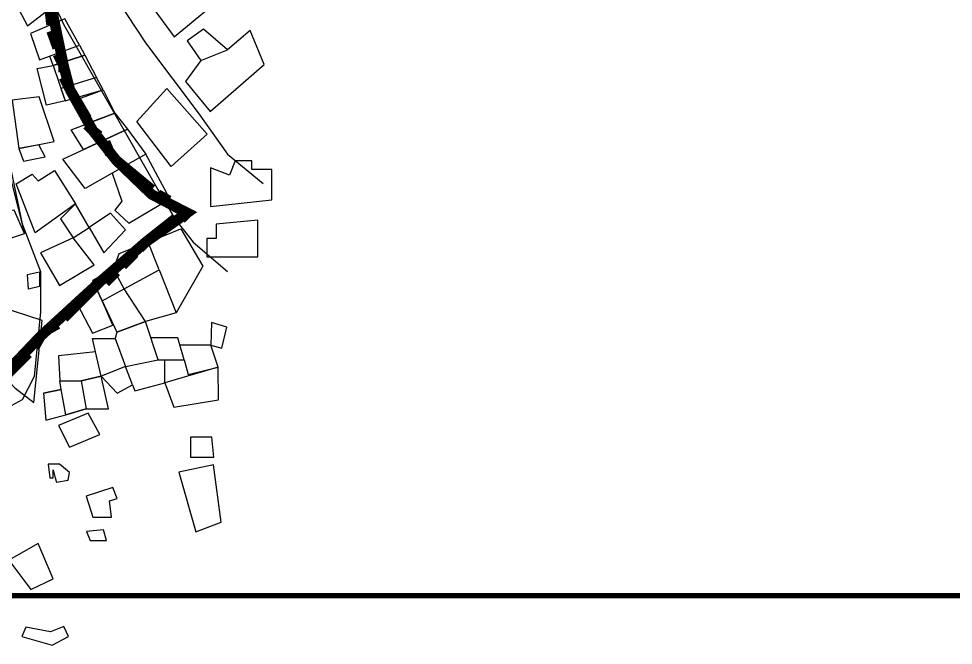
# Model space of a CAD drawing. Header units: millimetres. Extents: x -3588 to 75209, y -3737 to 38254.
# Drawn here: x 28524.9 to 28740.7, y 5341.9 to 5486.7 of the extents above; entities that cross this region are included whole.
import ezdxf

# ---------------------------------------------------------------- set-up
doc = ezdxf.new("R2010")
doc.units = ezdxf.units.MM
doc.layers.add('P', color=253, linetype='Continuous')

msp = doc.modelspace()

# ---------------------------------------------------------------- linework, layer by layer
at = {"color": 254}
for points in [[(28525.406, 5493.417), (28523.538, 5491.643), (28526.994, 5485.016), (28534.467, 5490.803), (28526.154, 5504.99), (28520.549, 5503.03), (28525.406, 5493.417), (28520.549, 5503.03), (28520.549, 5506.017), (28518.774, 5506.017), (28518.774, 5509.097), (28521.857, 5509.097), (28520.269, 5510.684), (28524.659, 5508.91), (28526.154, 5504.99)], [(28555.565, 5489.692), (28560.813, 5482.498), (28569.599, 5489.692), (28564.23, 5495.423), (28555.565, 5489.692)], [(28527.707, 5483.244), (28529.767, 5477.138), (28538.987, 5480.557), (28535.599, 5486.629), (28527.707, 5483.244), (28529.767, 5477.138), (28538.987, 5480.557), (28540.24, 5478.227), (28532.879, 5475.876), (28532.146, 5478.02)], [(28563.814, 5481.533), (28567.011, 5477.007), (28563.488, 5472.156), (28569.173, 5465.212), (28581.65, 5476.105), (28578.379, 5483.972), (28573.171, 5479.494), (28567.598, 5484.214), (28563.814, 5481.533), (28567.011, 5477.007), (28573.171, 5479.494)], [(28532.879, 5475.876), (28540.24, 5478.227), (28542.934, 5473.085), (28534.696, 5470.562), (28535.68, 5467.686), (28544.416, 5470.218), (28542.934, 5473.085)], [(28529.225, 5475.194), (28532.879, 5475.876), (28535.68, 5467.686), (28531.342, 5466.662), (28529.225, 5475.194)], [(28537.339, 5467.627), (28544.416, 5470.218), (28547.13, 5464.85), (28540.814, 5462.442), (28537.339, 5467.627)], [(28552.181, 5462.95), (28559.161, 5470.503), (28568.485, 5460.001), (28560.151, 5452.504), (28552.181, 5462.95)], [(28523.47, 5467.863), (28524.971, 5456.673), (28533.104, 5458.299), (28529.663, 5468.613), (28523.47, 5467.863)], [(28537.051, 5461.007), (28547.13, 5464.85), (28550.031, 5461.164), (28539.928, 5456.457), (28537.051, 5461.007)], [(28546.521, 5450.977), (28540.28, 5447.423), (28535.156, 5454.233), (28550.031, 5461.164), (28554.293, 5455.402)], [(28524.971, 5456.673), (28526.03, 5453.728), (28531.031, 5454.786), (28529.616, 5457.517), (28524.971, 5456.673)], [(28516.917, 5441.356), (28513.843, 5455.609), (28521.59, 5455.609), (28526.263, 5437.055)], [(28546.521, 5450.977), (28548.777, 5444.547), (28547.173, 5442.403), (28550.365, 5439.454), (28559.808, 5445.048), (28554.293, 5455.402), (28546.521, 5450.977)], [(28569.249, 5452.18), (28569.249, 5443.251), (28583.385, 5444.788), (28583.385, 5451.814), (28578.771, 5451.814), (28578.771, 5453.863), (28574.889, 5453.863), (28573.644, 5450.497), (28569.249, 5452.18)], [(28524.329, 5448.553), (28528.084, 5450.725), (28529.45, 5449.212), (28533.188, 5451.63), (28538.045, 5443.891), (28528.747, 5437.226), (28524.329, 5448.553)], [(28534.561, 5440.425), (28537.559, 5436.024), (28541.221, 5438.41), (28538.045, 5443.891), (28534.561, 5440.425)], [(28516.917, 5441.356), (28510.646, 5438.653), (28513.966, 5433.001), (28526.263, 5437.055), (28523.927, 5442.462), (28516.917, 5441.356)], [(28541.221, 5438.41), (28544.582, 5432.609), (28549.605, 5437.853), (28546.142, 5441.712), (28541.221, 5438.41)], [(28570.533, 5439.167), (28570.533, 5435.926), (28568.366, 5435.926), (28568.366, 5431.64), (28580.153, 5431.64), (28580.153, 5440.162), (28570.533, 5439.167)], [(28554.812, 5435.066), (28562.374, 5438.121), (28567.418, 5429.522), (28561.271, 5418.716)], [(28530.011, 5432.601), (28534.344, 5425.048), (28542.346, 5429.774), (28537.559, 5436.024), (28530.011, 5432.601)], [(28557.341, 5428.665), (28554.812, 5435.066), (28548.066, 5432.341), (28546.803, 5428.774)], [(28544.194, 5421.487), (28543.03, 5423.96), (28538.499, 5420.674), (28541.965, 5413.983), (28546.702, 5415.848), (28544.194, 5421.487), (28547.607, 5414.236), (28554.238, 5416.708), (28549.328, 5424.29), (28557.341, 5428.665), (28561.271, 5418.716), (28554.238, 5416.708)], [(28541.978, 5426.196), (28544.194, 5421.487), (28549.328, 5424.29), (28546.803, 5428.774), (28541.978, 5426.196)], [(28526.997, 5427.542), (28529.722, 5428.185), (28529.722, 5424.789), (28527.211, 5424.147), (28526.997, 5427.542)], [(28520.354, 5420.151), (28518.988, 5406.729), (28524.024, 5401.407), (28528.436, 5397.971), (28530.371, 5416.966), (28520.354, 5420.151)], [(28549.615, 5406.328), (28557.134, 5407.862), (28554.238, 5416.708), (28547.607, 5414.236), (28547.236, 5412.824)], [(28569.49, 5416.497), (28569.334, 5411.235), (28571.838, 5410.574), (28572.986, 5415.439), (28569.49, 5416.497)], [(28542.69, 5409.739), (28541.987, 5412.824), (28547.236, 5412.824), (28549.615, 5406.328), (28543.972, 5404.122)], [(28557.134, 5407.862), (28563.119, 5407.862), (28561.661, 5412.922), (28555.478, 5412.922)], [(28563.119, 5407.862), (28564.101, 5404.452), (28571.022, 5406.175), (28569.334, 5411.235), (28562.147, 5411.235)], [(28534.111, 5408.814), (28534.441, 5403.004), (28539.397, 5403.004), (28543.972, 5404.122), (28542.69, 5409.739), (28534.111, 5408.814)], [(28551.226, 5402.112), (28551.772, 5400.684), (28558.669, 5402.572), (28558.669, 5402.572), (28558.669, 5407.862)], [(28543.972, 5404.122), (28547.696, 5400.195), (28551.226, 5402.112), (28549.615, 5406.328)], [(28558.669, 5402.572), (28560.74, 5396.898), (28571.099, 5398.585), (28571.022, 5406.175), (28558.669, 5402.572)], [(28530.705, 5400.184), (28531.233, 5393.926), (28535.807, 5395.191), (28534.787, 5401.028), (28530.705, 5400.184), (28534.787, 5401.028), (28534.441, 5403.004), (28539.397, 5403.004), (28540.488, 5396.563), (28535.807, 5395.191), (28540.488, 5396.563), (28545.696, 5396.563), (28543.972, 5404.122), (28539.397, 5403.004)], [(28534.139, 5392.688), (28536.67, 5387.699), (28543.708, 5390.609), (28540.969, 5395.563), (28534.139, 5392.688)], [(28564.573, 5389.972), (28564.573, 5385.358), (28569.977, 5385.358), (28569.509, 5389.972), (28564.573, 5389.972)], [(28531.744, 5383.756), (28532.101, 5380.586), (28532.894, 5380.586), (28532.894, 5382.449), (28533.39, 5380.626), (28533.676, 5379.575), (28536.364, 5380.091), (28536.681, 5381.874), (28534.341, 5383.737), (28531.744, 5383.756)], [(28561.889, 5381.892), (28565.867, 5368.113), (28571.649, 5370.392), (28569.898, 5383.641), (28561.889, 5381.892)], [(28540.548, 5376.398), (28542.072, 5371.529), (28546.383, 5371.529), (28545.942, 5375.316), (28547.666, 5375.817), (28546.684, 5378.401), (28540.548, 5376.398)], [(28540.624, 5368.197), (28541.411, 5366.166), (28545.182, 5366.166), (28544.493, 5368.623), (28540.624, 5368.197)], [(28522.706, 5361.601), (28527.712, 5354.812), (28532.899, 5357.267), (28529.441, 5365.42), (28522.706, 5361.601)], [(28526.584, 5346.071), (28525.675, 5343.921), (28532.703, 5341.915), (28536.431, 5343.921), (28535.332, 5346.262), (28532.272, 5345.02), (28526.584, 5346.071)]]:
    msp.add_lwpolyline(points, dxfattribs=at)
at = {"layer": 'P', "color": 254}
for points, const_width in [([(28521.783, 5523.112), (28525.736, 5514.918), (28528.553, 5509.557), (28531.386, 5494.593), (28535.338, 5475.693), (28536.747, 5470.332), (28542.108, 5460.73), (28547.469, 5453.944), (28555.663, 5446.054), (28563.841, 5441.813), (28554.255, 5435.044), (28543.516, 5425.729), (28529.977, 5413.295), (28508.228, 5390.441)], 2.417), ([(28521.783, 5523.112), (28525.736, 5514.918), (28528.553, 5509.557), (28531.386, 5494.593), (28535.338, 5475.693), (28536.747, 5470.332), (28542.108, 5460.73), (28547.469, 5453.944), (28555.663, 5446.054), (28563.841, 5441.813), (28554.255, 5435.044), (28543.516, 5425.729), (28529.977, 5413.295), (28508.228, 5390.441)], 1.2), ([(28531.386, 5496.018), (28531.386, 5494.593), (28532.506, 5485.279)], 2.417), ([(28532.506, 5483.871), (28533.93, 5479.918)], 2.417), ([(28533.93, 5478.51), (28535.338, 5475.693), (28535.338, 5474.269)], 2.417), ([(28535.338, 5473.148), (28536.747, 5470.332), (28540.7, 5463.546)], 2.417), ([(28540.7, 5462.138), (28542.108, 5460.73), (28543.516, 5459.593)], 2.417), ([(28544.925, 5458.185), (28546.061, 5455.368)], 2.417), ([(28547.469, 5453.944), (28555.663, 5447.174)], 2.417), ([(28557.072, 5446.054), (28559.616, 5444.63)], 2.417), ([(28561.024, 5443.222), (28563.841, 5441.813), (28562.433, 5440.405)], 2.417), ([(28561.024, 5440.405), (28554.255, 5435.044), (28552.831, 5433.619)], 2.417), ([(28551.71, 5432.499), (28548.878, 5429.682)], 2.417), ([(28547.469, 5428.258), (28544.925, 5425.729)], 2.417), ([(28543.516, 5425.729), (28535.338, 5417.536)], 2.417), ([(28533.93, 5416.127), (28531.386, 5414.719)], 2.417), ([(28529.977, 5413.295), (28528.553, 5410.766)], 2.417), ([(28527.145, 5409.358), (28518.967, 5401.164)], 2.417), ([(20585.112, 5353.404), (35785.743, 5353.404)], 1.2)]:
    msp.add_lwpolyline(points, dxfattribs=dict(at, const_width=const_width))
for points in [[(28529.977, 5524.52), (28535.338, 5513.798), (28543.516, 5497.426), (28554.255, 5481.054), (28566.386, 5464.955), (28573.155, 5455.368), (28581.349, 5448.583)], [(28523.192, 5520.567), (28524.6, 5508.149), (28535.338, 5485.279), (28557.072, 5447.174), (28561.024, 5440.405), (28565.249, 5435.044), (28573.155, 5428.258)], [(28523.192, 5451.415), (28525.736, 5439.269), (28529.977, 5428.258), (28529.977, 5418.944), (28528.553, 5403.98), (28525.736, 5398.619), (28523.192, 5397.211)]]:
    msp.add_lwpolyline(points, dxfattribs=at)

doc.saveas('drawing.dxf')
